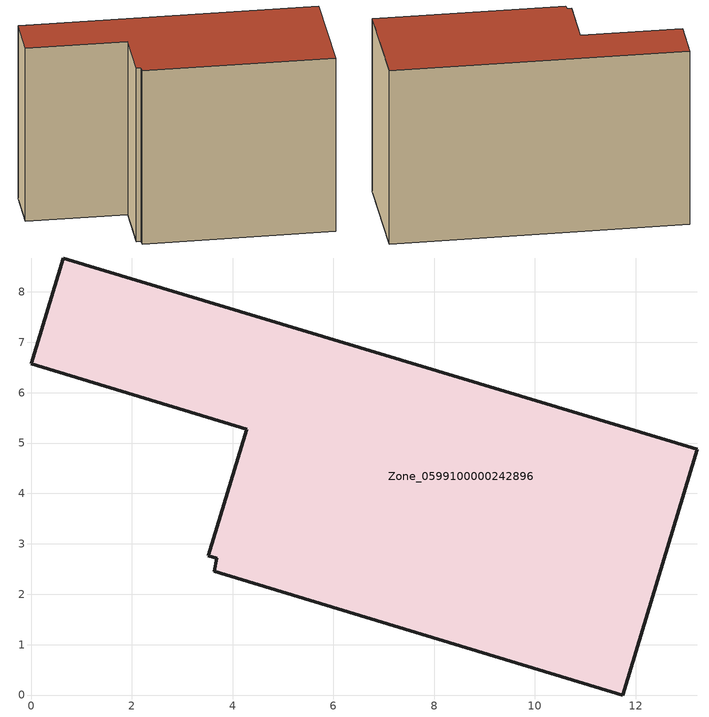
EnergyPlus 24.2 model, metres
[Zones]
Zone_0599100000242896
 floor ground (C_G): 13.22,4.88 11.74,0 3.64,2.45 3.69,2.71 3.52,2.76 4.28,5.27 0,6.57 0.64,8.67 z0
 wall outside (C_F): 11.74,0 13.22,4.88 0.64,8.67 0,6.57 4.28,5.27 3.52,2.76 3.69,2.71 3.64,2.45 11.74,0 z0:8.38
 roof outside (C_R): 3.52,2.76 3.69,2.71 3.64,2.45 11.74,0 13.22,4.88 0.64,8.67 0,6.57 4.28,5.27 z8.38
[BUILDING]
Pand.0599100000242896: North Axis=0; Terrain=City; Loads Convergence Tolerance Value=0.04; Temperature Convergence Tolerance Value=0.4; Solar Distribution=FullExterior; Maximum Number of Warmup Days=25; Minimum Number of Warmup Days=1
[Site:Location]
Rotterdam.The.Hague.AP_ZH_NLD Design_Conditions: Latitude=51.96; Longitude=4.45; Time Zone=1; Elevation=-4.5
[SITE:GROUNDTEMPERATURE:BUILDINGSURFACE]
18, 18, 18, 18, 18, 18, 18, 18, 18, 18, 18, 18
[MATERIAL] Thermal Absorptance=0.9; Solar Absorptance=0.7; Visible Absorptance=0.7
Name | Roughness | Thickness | Conductivity | Density | Specific Heat
G.TI.1975-1991 | MediumSmooth | 0.15 | 0.288461 | 540 | 1210
F.TI.1975-1991 | Rough | 0.3 | 0.230769 | 1920 | 840
R.TI.1975-1991 | MediumRough | 0.2 | 0.153846 | 1500 | 1000
[CONSTRUCTION]
C_G: G.TI.1975-1991
C_F: F.TI.1975-1991
C_R: R.TI.1975-1991
[ZONE]
Zone_0599100000242896: Type=1; Multiplier=1; Ceiling Height=Autocalculate; Volume=Autocalculate; Floor Area=autocalculate; Part of Total Floor Area=Yes
[ZONEINFILTRATION:DESIGNFLOWRATE]
Infil_Zone_0599100000242896: Zone or ZoneList or Space or SpaceList=Zone_0599100000242896; Schedule=AlwaysOn; Design Flow Rate Calculation Method=Flow/Area; Flow Rate per Floor Area=0.003; Constant Term Coefficient=1; Temperature Term Coefficient=0; Velocity Term Coefficient=0; Velocity Squared Term Coefficient=0
[HVACTEMPLATE:ZONE:IDEALLOADSAIRSYSTEM]
Zone_0599100000242896: Maximum Heating Supply Air Temperature=50; Minimum Cooling Supply Air Temperature=13; Maximum Heating Supply Air Humidity Ratio=0.0156; Minimum Cooling Supply Air Humidity Ratio=0.0077; Heating Limit=NoLimit; Cooling Limit=NoLimit; Dehumidification Control Type=ConstantSensibleHeatRatio; Cooling Sensible Heat Ratio=0.7; Dehumidification Setpoint=60; Humidification Control Type=None; Humidification Setpoint=30; Outdoor Air Method=None; Outdoor Air Flow Rate per Person=0.00944; Outdoor Air Flow Rate per Zone Floor Area=0; Outdoor Air Flow Rate per Zone=0; Demand Controlled Ventilation Type=None; Outdoor Air Economizer Type=NoEconomizer; Heat Recovery Type=None; Sensible Heat Recovery Effectiveness=0.7; Latent Heat Recovery Effectiveness=0.65
[ZONECONTROL:THERMOSTAT]
ThermostatControl_Zone_0599100000242896: Zone or ZoneList=Zone_0599100000242896; Control Type Schedule=DualSetpointControlType; Control 1=Thermostat_Zone_0599100000242896; Temperature Difference Between Cutout And Setpoint=0
[THERMOSTATSETPOINT:DUALSETPOINT]
Thermostat_Zone_0599100000242896: Heating Setpoint Temperature Schedule=HeatingSetpoint_Zone_0599100000242896; Cooling Setpoint Temperature Schedule=CoolingSetpoint_Zone_0599100000242896
[SCHEDULE:COMPACT]
HeatingSetpoint_Zone_0599100000242896: Through: 12/31, For: AllDays, Until: 24:00, 21
CoolingSetpoint_Zone_0599100000242896: Through: 12/31, For: AllDays, Until: 24:00, 24
DualSetpointControlType: Through: 12/31, For: AllDays, Until: 24:00, 4
AlwaysOn: Through: 12/31, For: AllDays, Until: 24:00, 1
